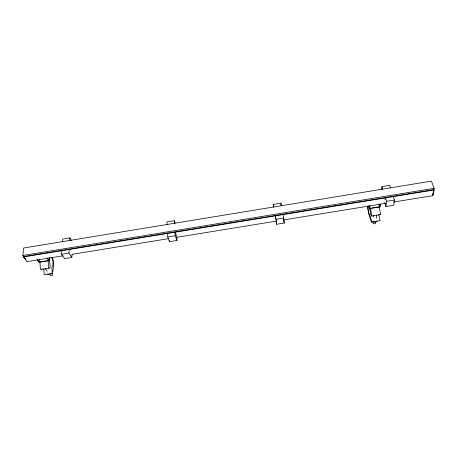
<?xml version="1.0" encoding="UTF-8"?>
<svg xmlns="http://www.w3.org/2000/svg" width="457" height="457" viewBox="0 0 457 457"><rect width="100%" height="100%" fill="white"/><g stroke="black" fill="none" stroke-linecap="round" stroke-linejoin="round"><path stroke-width="0.69" d="M61.849 250.145L61.569 254.258L64.563 258.691L71.846 257.508L72.04 254.103M71.846 257.508L68.933 253.058L69.178 248.951M69.687 240.548L69.847 237.88L62.609 239.068L62.426 241.742M52.726 273.909L52.635 275.091L51.424 275.874L50.304 275.468M36.931 259.536L38.994 262.295L49.202 260.639L49.425 257.908M380.453 204.285L380.167 206.89L369.302 208.655L369.53 206.061M369.999 205.627L369.759 208.329L379.761 206.701L380.058 203.993M46.974 258.176L48.636 260.484L39.239 262.01L39.496 259.273M373.403 217.024L373.54 215.647M376.185 218.469L376.545 215.018M63.066 255.806L27.152 261.644L23.496 256.937L23.536 256.577L433.967 189.598L434.099 189.941L432.819 195.665L393.38 202.08M381.629 189.249L381.921 186.622L389.598 185.359L390.449 187.941M24.107 257.108L22.85 255.486L23.69 247.997L431.408 181.126L434.15 188.318L433.419 191.597M385.023 199.949L385.177 198.652M393.117 196.082L394.425 200.063L393.694 205.256L385.959 206.513L386.599 201.337L385.542 198.018M432.688 194.876L433.127 192.911M432.75 195.053L433.819 190.278M49.676 257.337C48.379 260.741 50.716 264.186 50.081 267.602L49.35 268.139L41.187 269.459L40.37 269.093L39.988 262.358M369.622 208.186L370.804 214.836L371.592 216.035L371.884 215.476L370.421 208.7M371.592 216.035L380.281 214.63L380.607 214.07L379.116 207.289M43.855 268.916L44.169 274.84L52.526 273.297C53.183 268.128 54.566 262.638 52.389 257.622M377.282 220.885L375.208 222.388L372.478 221.662M41.187 269.459L41.941 268.922M51.492 273.669L49.727 274.806L47.557 274.023M175.174 223.107L174.311 220.72L166.931 221.931L167.068 224.576M273.663 206.952L273.343 204.456L280.872 203.216L281.375 205.833M22.85 255.486L434.15 188.318M23.496 256.937L434.099 189.941M61.569 254.258L68.933 253.058M167.725 236.972L175.231 235.749L176.979 240.439L169.553 241.644L167.725 236.972L167.508 232.904M283.706 218.086L284.243 223.027L276.662 224.256L276.045 219.337L283.706 218.086L282.94 214.065M386.599 201.337L394.425 200.063M72.223 254.315L168.713 238.623M176.459 237.36L276.468 221.097M283.511 219.948L385.634 203.336M367.519 206.37L368.73 213.927L371.501 222.102L380.11 220.714L378.784 214.761M49.35 268.139L48.562 267.768L48.156 261.033M379.761 214.287L380.281 214.63M24.941 258.188L25.781 259.268M23.536 256.577L25.712 259.382M37.451 259.616L39.239 262.01M45.157 268.539L47.122 271.184M47.208 257.862L49.202 260.639M69.847 237.88L71.629 240.719M175.419 232.859L176.728 236.395L176.979 240.439M381.921 186.622L382.743 189.209M384.708 202.548L385.959 206.513M378.944 204.05L379.761 206.701M375.357 221.936L375.7 223.085L374.631 223.861L373.22 223.484L372.883 222.336M368.519 206.004L369.302 208.655M52.264 273.537L51.909 266.974C53.412 265.294 53.086 262.849 52.778 260.793A5.004 1.742 80.9 0 0 51.504 257.417M283.608 219.691L284.243 223.027M273.343 204.456L273.817 207.072M275.314 215.31L276.045 219.337M276.057 220.92L276.662 224.256M371.501 222.102C371.33 217.601 368.633 213.99 368.108 209.603A5.158 0.92 80.7 0 1 367.896 205.947M275.582 217.423L275.76 218.84M280.872 203.216L281.152 205.724M174.311 220.72L174.511 224.021M175.025 232.362L175.231 235.749M169.478 240.296L169.553 241.644"/></g></svg>
